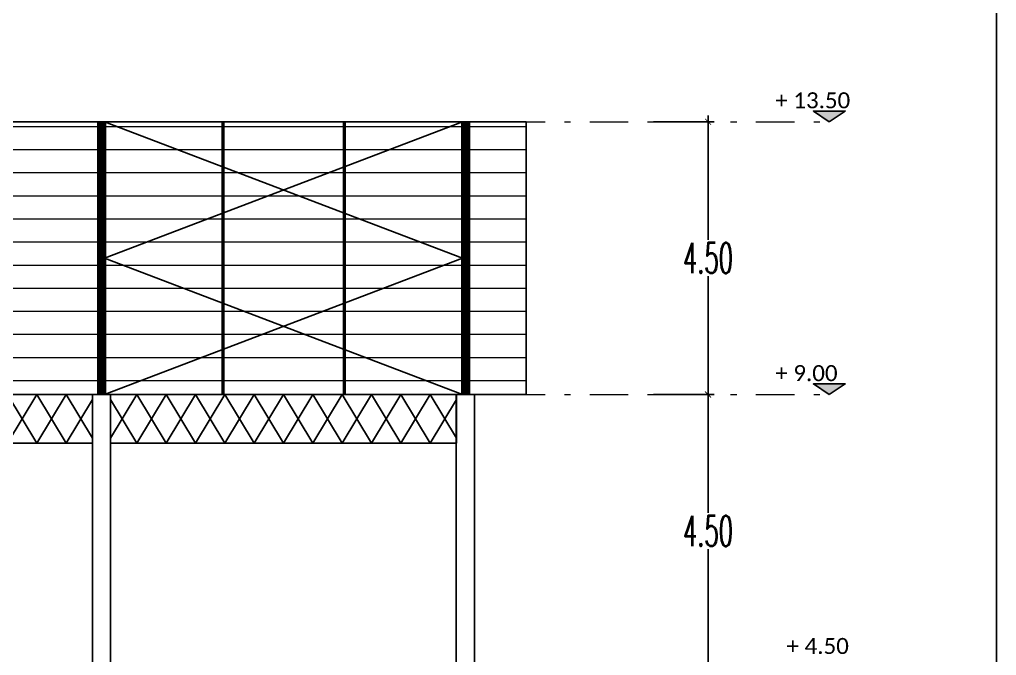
# Model space of a CAD drawing. Header units: millimetres. Extents: x 2175 to 3376, y 1504 to 1740.
# Drawn here: x 3164.79 to 3180.89, y 1543.81 to 1554.3 of the extents above; entities that cross this region are included whole.
import ezdxf

# ---------------------------------------------------------------- set-up
doc = ezdxf.new("R2010")
doc.units = ezdxf.units.MM
doc.linetypes.add('DASHDOT2', pattern=[12.7, 6.35, -3.175, 0, -3.175])
doc.linetypes.add('DASHED', pattern=[19.05, 12.7, -6.35])
for name, color, linetype in [('Atap', 3, 'Continuous'), ('dinding baru', 142, 'Continuous'), ('GR', 7, 'Continuous'), ('HELP', 251, 'Continuous'), ('KOP TEKS', 1, 'Continuous'), ('SUNGAI', 150, 'Continuous'), ('TEXT', 7, 'Continuous'), ('WF 150', 5, 'Continuous')]:
    doc.layers.add(name, color=color, linetype=linetype)
doc.layers.add('Garis Dim', color=131, linetype='DASHED', lineweight=9)
doc.layers.add('HAT', color=8, linetype='Continuous', lineweight=9)
doc.styles.add('-DIM2', font='simplex.shx', dxfattribs={"width": 0.55})
doc.styles.get("Standard").update_dxf_attribs({"font": 'arial.ttf'})
doc.dimstyles.new('DIMENSI MUSHOLLAH', dxfattribs={"dimtxt": 0.5, "dimasz": 0.1, "dimexe": 0.1, "dimexo": 0.1, "dimgap": 0.05, "dimtad": 0, "dimtih": 1, "dimtoh": 1, "dimzin": 0, "dimdsep": 46, "dimtxsty": '-DIM2', "dimblk": 'ARCHTICK', "dimcen": 0.3, "dimdle": 0.1, "dimclrd": 1, "dimclre": 1, "dimclrt": 2, "dimadec": 0, "dimazin": 0, "dimtfac": 1, "dimtix": 1, "dimtofl": 0, "dimtmove": 0, "dimatfit": 3, "dimldrblk": 'ARCHTICK', "dimfxl": 1, "dimtolj": 1, "dimtzin": 0, "dimarcsym": 0})

# ---------------------------------------------------------------- blocks, each defined once
blk = doc.blocks.new('_ArchTick')
at = {"color": 0, "linetype": 'ByBlock', "const_width": 0.15}
blk.add_lwpolyline([(-0.5, -0.5), (0.5, 0.5)], dxfattribs=at)
blk = doc.blocks.new('*D857')
at = {"layer": 'Defpoints', "color": 0, "transparency": 16777216}
for p in [(3175.139, 1548.116), (3176.139, 1548.116), (3175.139, 1543.616)]:
    blk.add_point(p, dxfattribs=at)
at = {"layer": 'dinding baru', "color": 1, "lineweight": -2, "transparency": 16777216}
for p, q in [((3176.139, 1548.216), (3176.139, 1546.166)), ((3176.139, 1543.516), (3176.139, 1545.566))]:
    blk.add_line(p, q, dxfattribs=at)
at = {"layer": 'dinding baru', "color": 1, "linetype": 'Continuous', "lineweight": -2, "transparency": 16777216}
for p, q in [((3175.239, 1548.116), (3176.239, 1548.116)), ((3175.239, 1543.616), (3176.239, 1543.616))]:
    blk.add_line(p, q, dxfattribs=at)
at = {"layer": 'dinding baru', "color": 1, "lineweight": -2, "transparency": 16777216, "xscale": 0.1, "yscale": 0.1, "zscale": 0.1}
for p, rotation in [((3176.139, 1548.116), 90), ((3176.139, 1543.616), 270)]:
    blk.add_blockref('_ArchTick', p, dxfattribs=dict(at, rotation=rotation))
at = {"layer": 'dinding baru', "color": 2, "lineweight": 0, "transparency": 16777216, "insert": (3176.139, 1545.866), "char_height": 0.5, "attachment_point": 5, "style": '-DIM2'}
blk.add_mtext('\\A1;4.50', dxfattribs=at)
blk = doc.blocks.new('*D858')
at = {"layer": 'Defpoints', "color": 0, "transparency": 16777216}
for p in [(3175.139, 1552.616), (3175.139, 1548.116), (3176.139, 1548.116)]:
    blk.add_point(p, dxfattribs=at)
at = {"layer": 'dinding baru', "color": 1, "lineweight": -2, "transparency": 16777216}
for p, q in [((3176.139, 1552.716), (3176.139, 1550.666)), ((3176.139, 1548.016), (3176.139, 1550.066))]:
    blk.add_line(p, q, dxfattribs=at)
at = {"layer": 'dinding baru', "color": 1, "linetype": 'Continuous', "lineweight": -2, "transparency": 16777216}
for p, q in [((3175.239, 1552.616), (3176.239, 1552.616)), ((3175.239, 1548.116), (3176.239, 1548.116))]:
    blk.add_line(p, q, dxfattribs=at)
at = {"layer": 'dinding baru', "color": 1, "lineweight": -2, "transparency": 16777216, "xscale": 0.1, "yscale": 0.1, "zscale": 0.1}
for p, rotation in [((3176.139, 1552.616), 90), ((3176.139, 1548.116), 270)]:
    blk.add_blockref('_ArchTick', p, dxfattribs=dict(at, rotation=rotation))
at = {"layer": 'dinding baru', "color": 2, "lineweight": 0, "transparency": 16777216, "insert": (3176.139, 1550.366), "char_height": 0.5, "attachment_point": 5, "style": '-DIM2'}
blk.add_mtext('\\A1;4.50', dxfattribs=at)

msp = doc.modelspace()

# ---------------------------------------------------------------- hatches: boundary and pattern name
at = {"layer": 'HAT', "lineweight": 0, "ltscale": 0.3, "true_color": 0x939598}
h = msp.add_hatch(dxfattribs=at)
h.set_pattern_fill('LINE', color=252, scale=0.12)
h.set_pattern_definition([(0, (-9615.7623, 2201.00003), (0, 0.381), [])])
h.paths.add_polyline_path([(3087.138, 1552.616), (3173.138, 1552.616), (3173.138, 1548.116), (3087.138, 1548.116)])
at = {"layer": 'TEXT'}
h = msp.add_hatch(color=256, dxfattribs=at)
h.dxf.hatch_style = 1
h.paths.add_polyline_path([(3178.139, 1552.616), (3177.877, 1552.791), (3178.401, 1552.791)])
h = msp.add_hatch(color=256, dxfattribs=at)
h.dxf.hatch_style = 1
h.paths.add_polyline_path([(3178.139, 1548.116), (3177.877, 1548.291), (3178.401, 1548.291)])

# ---------------------------------------------------------------- linework, layer by layer
at = {"color": 1, "lineweight": 50}
for p, q in [((3166.138, 1552.616), (3166.138, 1548.116)), ((3166.138, 1552.616), (3166.138, 1548.116)), ((3168.138, 1552.616), (3168.138, 1548.116)), ((3170.138, 1552.616), (3170.138, 1548.116)), ((3172.138, 1552.616), (3172.138, 1548.116)), ((3172.138, 1552.616), (3172.138, 1548.116))]:
    msp.add_line(p, q, dxfattribs=at)
for points in [[(3160.288, 1548.034), (3160.722, 1547.316), (3161.205, 1548.116), (3161.688, 1547.316), (3162.172, 1548.116), (3162.655, 1547.316), (3163.138, 1548.116), (3163.622, 1547.316), (3164.105, 1548.116), (3164.588, 1547.316), (3165.072, 1548.116), (3165.555, 1547.316), (3165.989, 1548.035)], [(3160.288, 1547.398), (3160.722, 1548.116), (3161.205, 1547.316), (3161.688, 1548.116), (3162.172, 1547.316), (3162.655, 1548.116), (3163.138, 1547.316), (3163.622, 1548.116), (3164.105, 1547.316), (3164.588, 1548.116), (3165.072, 1547.316), (3165.555, 1548.116), (3165.989, 1547.398)], [(3160.288, 1548.034), (3160.722, 1547.316), (3161.205, 1548.116), (3161.688, 1547.316), (3162.172, 1548.116), (3162.655, 1547.316), (3163.138, 1548.116), (3163.622, 1547.316), (3164.105, 1548.116), (3164.588, 1547.316), (3165.072, 1548.116), (3165.555, 1547.316), (3165.989, 1548.035)], [(3160.288, 1547.398), (3160.722, 1548.116), (3161.205, 1547.316), (3161.688, 1548.116), (3162.172, 1547.316), (3162.655, 1548.116), (3163.138, 1547.316), (3163.622, 1548.116), (3164.105, 1547.316), (3164.588, 1548.116), (3165.072, 1547.316), (3165.555, 1548.116), (3165.989, 1547.398)], [(3166.288, 1548.034), (3166.722, 1547.316), (3167.205, 1548.116), (3167.688, 1547.316), (3168.172, 1548.116), (3168.655, 1547.316), (3169.138, 1548.116), (3169.622, 1547.316), (3170.105, 1548.116), (3170.588, 1547.316), (3171.072, 1548.116), (3171.555, 1547.316), (3171.989, 1548.035)], [(3166.288, 1547.398), (3166.722, 1548.116), (3167.205, 1547.316), (3167.688, 1548.116), (3168.172, 1547.316), (3168.655, 1548.116), (3169.138, 1547.316), (3169.622, 1548.116), (3170.105, 1547.316), (3170.588, 1548.116), (3171.072, 1547.316), (3171.555, 1548.116), (3171.989, 1547.398)], [(3166.288, 1548.034), (3166.722, 1547.316), (3167.205, 1548.116), (3167.688, 1547.316), (3168.172, 1548.116), (3168.655, 1547.316), (3169.138, 1548.116), (3169.622, 1547.316), (3170.105, 1548.116), (3170.588, 1547.316), (3171.072, 1548.116), (3171.555, 1547.316), (3171.989, 1548.035)], [(3166.288, 1547.398), (3166.722, 1548.116), (3167.205, 1547.316), (3167.688, 1548.116), (3168.172, 1547.316), (3168.655, 1548.116), (3169.138, 1547.316), (3169.622, 1548.116), (3170.105, 1547.316), (3170.588, 1548.116), (3171.072, 1547.316), (3171.555, 1548.116), (3171.989, 1547.398)]]:
    msp.add_lwpolyline(points)
at = {"layer": 'Atap'}
for points in [[(3166.188, 1552.616), (3172.088, 1550.366), (3166.188, 1548.116)], [(3172.088, 1552.616), (3166.188, 1550.366), (3172.088, 1548.116)]]:
    msp.add_lwpolyline(points, dxfattribs=at)
at = {"layer": 'Garis Dim', "linetype": 'DASHDOT2', "ltscale": 0.1}
for p, q in [((3085.139, 1552.616), (3178.139, 1552.616)), ((3085.139, 1548.116), (3178.139, 1548.116))]:
    msp.add_line(p, q, dxfattribs=at)
at = {"layer": 'GR'}
msp.add_lwpolyline([(3087.138, 1552.616), (3173.138, 1552.616), (3173.138, 1548.116), (3087.138, 1548.116)], close=True, dxfattribs=at)
at = {"layer": 'HELP'}
for points in [[(3160.288, 1548.116), (3165.989, 1548.116), (3165.989, 1547.316), (3160.288, 1547.316)], [(3160.288, 1548.116), (3165.989, 1548.116), (3165.989, 1547.316), (3160.288, 1547.316)], [(3166.288, 1548.116), (3171.989, 1548.116), (3171.989, 1547.316), (3166.288, 1547.316)], [(3166.288, 1548.116), (3171.989, 1548.116), (3171.989, 1547.316), (3166.288, 1547.316)]]:
    msp.add_lwpolyline(points, close=True, dxfattribs=at)
at = {"layer": 'KOP TEKS', "color": 2}
msp.add_lwpolyline([(3080.578, 1575.317), (3080.578, 1504.386), (3180.895, 1504.386), (3180.895, 1575.317)], close=True, dxfattribs=at)
at = {"layer": 'SUNGAI'}
for points in [[(3165.988, 1548.116), (3166.288, 1548.116), (3166.288, 1540.116), (3165.988, 1540.116)], [(3171.988, 1548.116), (3172.288, 1548.116), (3172.288, 1540.116), (3171.988, 1540.116)]]:
    msp.add_lwpolyline(points, close=True, dxfattribs=at)
at = {"layer": 'TEXT'}
for points in [[(3178.139, 1552.616), (3177.877, 1552.791), (3178.401, 1552.791), (3178.139, 1552.616)], [(3178.139, 1548.116), (3177.877, 1548.291), (3178.401, 1548.291), (3178.139, 1548.116)]]:
    msp.add_lwpolyline(points, dxfattribs=at)
at = {"layer": 'WF 150', "color": 0, "lineweight": 50}
for p, q in [((3166.088, 1552.616), (3166.088, 1548.116)), ((3166.088, 1552.616), (3166.088, 1548.116)), ((3166.188, 1552.616), (3166.188, 1548.116)), ((3166.188, 1552.616), (3166.188, 1548.116)), ((3172.088, 1552.616), (3172.088, 1548.116)), ((3172.088, 1552.616), (3172.088, 1548.116)), ((3172.188, 1552.616), (3172.188, 1548.116)), ((3172.188, 1552.616), (3172.188, 1548.116))]:
    msp.add_line(p, q, dxfattribs=at)

# ---------------------------------------------------------------- texts
at = {"color": 7, "lineweight": 5, "char_height": 0.26387, "width": 1.23764, "attachment_point": 1}
for s, insert in [('\\pxsm1,ql;{\\fCalibri Light|b0|i0|c0|p34;+ 13.50}', (3177.248, 1553.101)), ('\\pxsm1,ql;{\\fCalibri Light|b0|i0|c0|p34;+ 9.00}', (3177.248, 1548.601)), ('\\pxsm1,ql;{\\fCalibri Light|b0|i0|c0|p34;+ 4.50}', (3177.434, 1544.101))]:
    msp.add_mtext(s, dxfattribs=dict(at, insert=insert))

# ---------------------------------------------------------------- dimensions: what is measured, and where the dimension line sits
at = {"layer": 'dinding baru', "lineweight": 0}
for p1, picture, middle in [((3175.139, 1552.616), '*D858', (3176.139, 1550.366)), ((3175.139, 1543.616), '*D857', (3176.139, 1545.866))]:
    dim = msp.add_linear_dim(base=(3176.139, 1548.116), p1=p1, p2=(3175.139, 1548.116), angle=90, dimstyle='DIMENSI MUSHOLLAH', dxfattribs=at)
    dim.commit()
    dim.dimension.update_dxf_attribs({"geometry": picture, "text_midpoint": middle})

doc.saveas('drawing.dxf')
